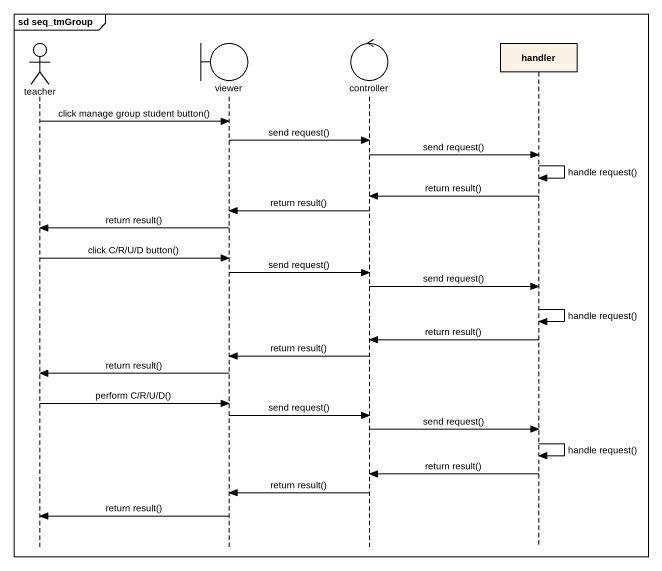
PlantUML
@startuml
mainframe sd seq_tmGroup
hide footbox
actor teacher
boundary viewer
control controller
participant handler

teacher -> viewer : click manage group student button()
viewer -> controller : send request()
controller -> handler : send request()
handler -> handler : handle request()
handler -> controller : return result()
controller -> viewer : return result()
viewer -> teacher : return result()
teacher -> viewer : click C/R/U/D button()
viewer -> controller : send request()
controller -> handler : send request()
handler -> handler : handle request()
handler -> controller : return result()
controller -> viewer : return result()
viewer -> teacher : return result()
teacher -> viewer : perform C/R/U/D()
viewer -> controller : send request()
controller -> handler : send request()
handler -> handler : handle request()
handler -> controller : return result()
controller -> viewer : return result()
viewer -> teacher : return result()
@enduml
